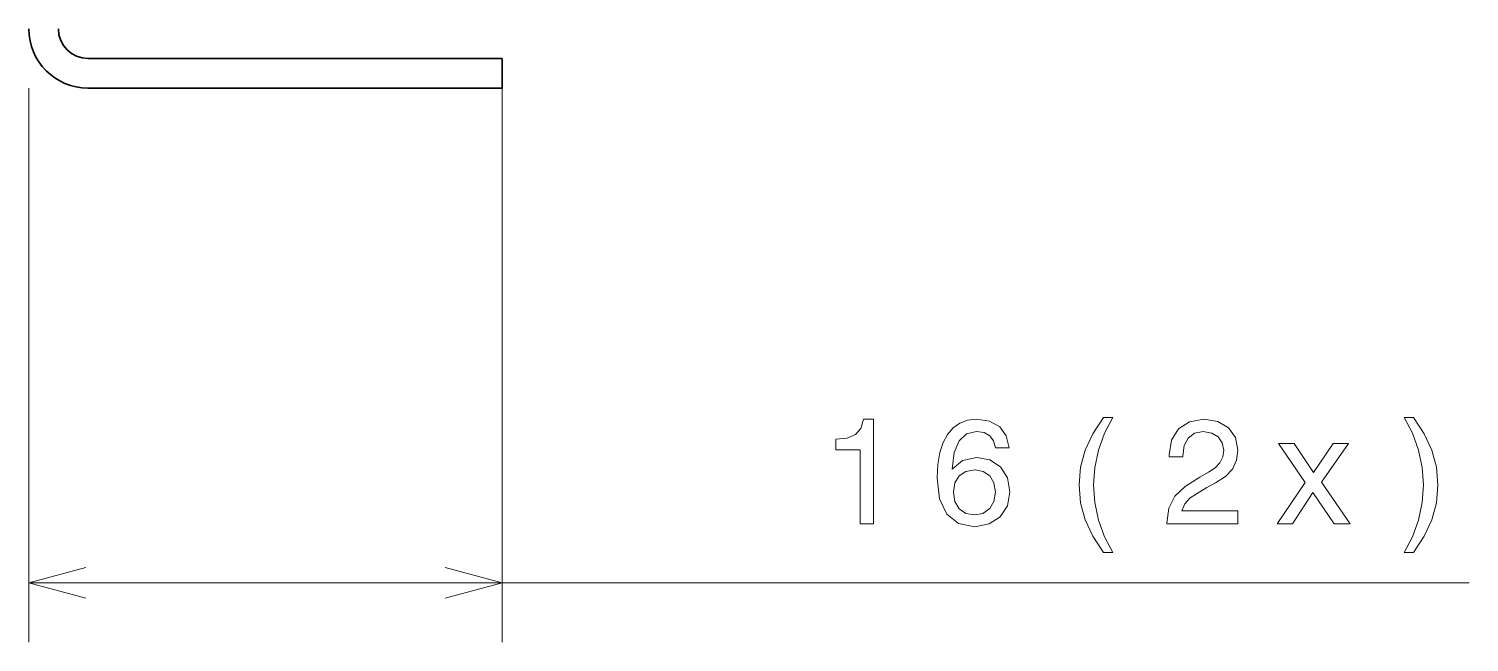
# Model space of a CAD drawing. Extents: x 0 to 1189, y 0 to 841.
# Drawn here: x 859.04 to 907.72, y 205.78 to 226.49 of the extents above; entities that cross this region are included whole.
import ezdxf

# ---------------------------------------------------------------- set-up
doc = ezdxf.new("R2010")
doc.units = 0

msp = doc.modelspace()

# ---------------------------------------------------------------- linework, layer by layer
at = {"color": 7, "lineweight": 35, "ltscale": 0.350006}
for p, q in [((861.035095, 225.489868), (875.035339, 225.489868)), ((875.035339, 224.489868), (861.035095, 224.489868))]:
    msp.add_line(p, q, dxfattribs=at)
at = {"color": 7, "lineweight": 35, "ltscale": 0.025}
msp.add_line((875.035339, 224.489868), (875.035339, 225.489868), dxfattribs=at)
at = {"color": 7, "lineweight": 13, "ltscale": 0.46766}
for p, q in [((859.035095, 224.489868), (859.035095, 205.783478)), ((875.035095, 224.489868), (875.035095, 205.783478))]:
    msp.add_line(p, q, dxfattribs=at)
at = {"color": 7, "lineweight": 13}
msp.add_line((859.035095, 207.783478), (907.718689, 207.783478), dxfattribs=at)
for points in [[(887.129822, 209.783478), (887.588745, 209.783478), (887.588745, 213.308685), (887.245789, 213.308685), (887.155029, 213.001053), (886.97345, 212.794281), (886.696106, 212.673248), (886.312805, 212.632889), (886.312805, 212.274826), (887.129822, 212.274826)], [(892.166992, 212.340393), (892.071167, 212.748886), (891.849243, 213.051483), (891.506348, 213.243134), (891.0625, 213.308685), (890.764954, 213.273392), (890.507751, 213.177567), (890.280823, 213.021225), (890.089172, 212.799316), (889.937866, 212.521942), (889.826904, 212.184052), (889.756348, 211.785629), (889.736145, 211.336792), (889.816833, 210.620651), (890.063965, 210.101196), (890.462402, 209.788513), (891.007019, 209.682602), (891.496216, 209.773392), (891.869446, 210.010422), (892.111511, 210.383621), (892.197266, 210.857681), (892.111511, 211.336792), (891.879517, 211.704941), (891.521423, 211.936935), (891.077637, 212.017624), (890.598511, 211.916763), (890.240479, 211.629288), (890.316101, 212.184052), (890.477478, 212.582458), (890.724609, 212.819489), (891.067566, 212.900192), (891.319702, 212.859848), (891.511353, 212.753937), (891.637451, 212.577423), (891.703003, 212.340393)], [(895.360779, 208.810135), (895.678528, 208.810135), (895.391052, 209.344711), (895.189331, 209.90451), (895.063232, 210.494568), (895.022888, 211.089661), (895.063232, 211.684769), (895.189331, 212.269775), (895.391052, 212.834625), (895.678528, 213.369202), (895.360779, 213.369202), (894.992615, 212.814453), (894.735413, 212.26474), (894.584106, 211.689819), (894.538757, 211.089661), (894.584106, 210.484482), (894.735413, 209.914597), (894.992615, 209.364883)], [(897.498108, 209.783478), (899.903748, 209.783478), (899.903748, 210.217194), (898.002441, 210.217194), (898.108337, 210.454224), (898.289917, 210.650909), (898.84967, 211.008972), (899.147217, 211.160278), (899.480103, 211.377136), (899.717102, 211.629288), (899.853271, 211.926849), (899.903748, 212.26474), (899.817993, 212.68837), (899.580933, 213.021225), (899.217834, 213.233032), (898.74884, 213.308685), (898.264648, 213.222961), (897.896545, 212.985916), (897.659485, 212.607681), (897.578796, 212.108398), (897.578796, 212.037796), (898.03772, 212.037796), (898.03772, 212.07814), (898.08313, 212.421082), (898.219299, 212.673248), (898.436157, 212.834625), (898.723633, 212.890106), (899.016113, 212.839661), (899.232971, 212.713593), (899.374207, 212.516907), (899.424622, 212.269775), (899.389343, 212.037796), (899.293518, 211.84111), (899.132141, 211.669647), (898.910217, 211.518341), (898.612671, 211.356964), (898.118408, 211.044281), (897.770447, 210.711426), (897.56366, 210.307968), (897.498108, 209.798599)], [(905.837585, 208.810135), (906.200684, 209.364883), (906.457886, 209.914597), (906.609192, 210.484482), (906.659607, 211.089661), (906.609192, 211.689819), (906.457886, 212.26474), (906.200684, 212.814453), (905.837585, 213.369202), (905.519897, 213.369202), (905.802307, 212.834625), (906.004028, 212.269775), (906.125061, 211.684769), (906.17041, 211.089661), (906.125061, 210.494568), (906.004028, 209.90451), (905.797241, 209.344711), (905.519897, 208.810135)], [(901.743469, 209.783478), (902.439453, 210.837509), (903.155579, 209.783478), (903.690186, 209.783478), (902.721863, 211.18045), (903.634705, 212.491684), (903.1203, 212.491684), (902.459656, 211.508255), (901.79895, 212.491684), (901.274475, 212.491684), (902.17218, 211.1754), (901.22406, 209.783478)], [(891.708069, 210.852631), (891.652588, 210.534912), (891.511353, 210.292831), (891.284424, 210.131454), (891.002014, 210.081024), (890.704468, 210.131454), (890.477478, 210.287796), (890.331238, 210.529877), (890.285889, 210.847595), (890.336304, 211.160278), (890.477478, 211.397308), (890.709473, 211.548599), (891.022156, 211.60408), (891.294495, 211.548599), (891.511353, 211.402344), (891.652588, 211.165314)]]:
    msp.add_lwpolyline(points, close=True, dxfattribs=at)
for points in [[(860.966919, 208.301117), (859.035095, 207.783478), (860.966919, 207.265839)], [(873.103271, 207.265839), (875.035095, 207.783478), (873.103271, 208.301117)]]:
    msp.add_lwpolyline(points, dxfattribs=at)
at = {"color": 7, "lineweight": 35}
for radius in [2, 1]:
    msp.add_arc((861.035095, 226.489868), radius, 180.000005, 269.999997, dxfattribs=at)

doc.saveas('drawing.dxf')
